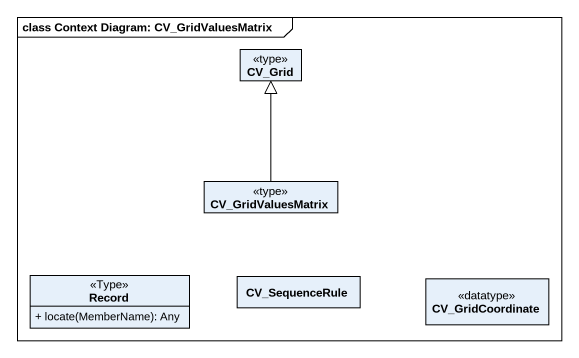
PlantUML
@startuml
mainframe class Context Diagram: CV_GridValuesMatrix
hide circle
hide empty members
skinparam classAttributeIconSize 0
class CV_Grid <<type>>
class CV_GridValuesMatrix <<type>>
class "Record" as Record_ <<Type>> {
  + locate(MemberName): Any
}
class CV_SequenceRule
class CV_GridCoordinate <<datatype>>
CV_GridValuesMatrix -up-|> CV_Grid
@enduml
